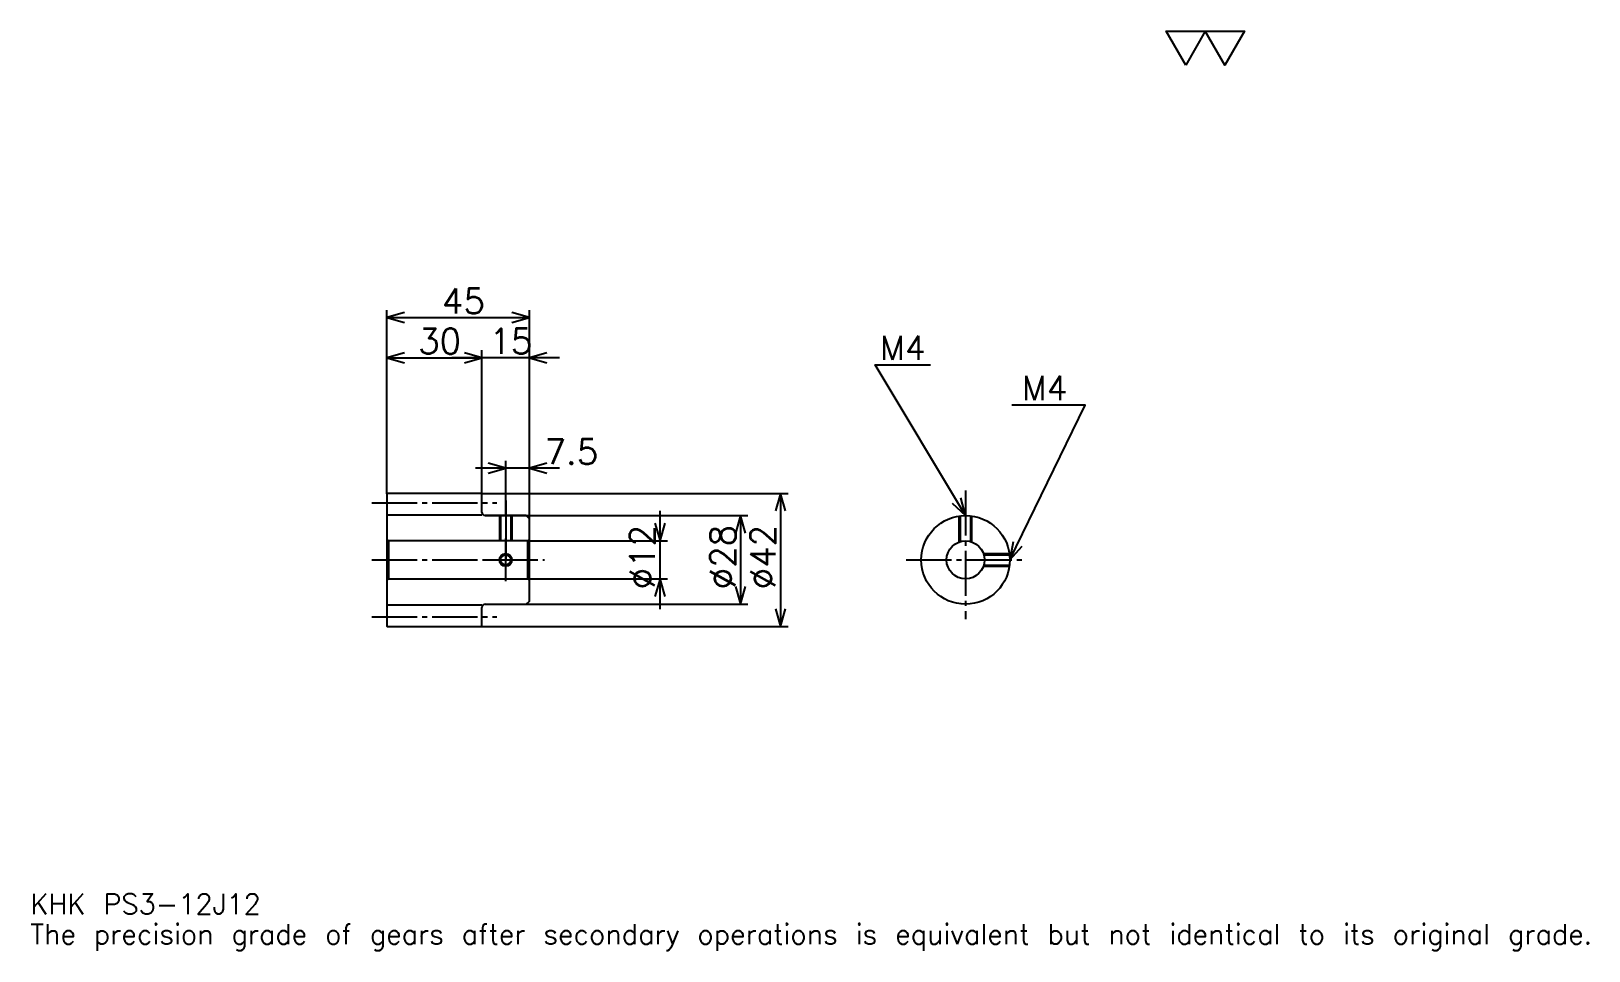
# Model space of a CAD drawing. Extents: x 16 to 508, y 6 to 296.
import ezdxf

# ---------------------------------------------------------------- set-up
doc = ezdxf.new("R2010")
doc.units = 0
doc.linetypes.add('DASHDOT', pattern=[19.04348, 14.282609, -1.586957, 1.586957, -1.586957])
doc.layers.get('0').update_dxf_attribs({"linetype": 'CONTINUOUS'})
doc.layers.add('DASHDOT', color=6, linetype='DASHDOT')
doc.styles.add('KANJI', font='TXT', dxfattribs={"bigfont": 'BIGFONT'})

msp = doc.modelspace()

# ---------------------------------------------------------------- linework, layer by layer
at = {"color": 5}
for p, q in [((128.543472, 150.336945), (128.543472, 208.260864)), ((173.543472, 150.336945), (173.543472, 208.260864)), ((128.543472, 205.880432), (173.543472, 205.880432)), ((128.543472, 193.184769), (158.543472, 193.184769)), ((183.065216, 193.184769), (149.021729, 193.184769)), ((158.543472, 150.336945), (158.543472, 195.565216)), ((183.065216, 158.271729), (156.521729, 158.271729)), ((166.043472, 150.336945), (166.043472, 160.652161)), ((128.543472, 150.236938), (128.543472, 150.336945)), ((158.443466, 150.336945), (173.543472, 150.336945)), ((158.543472, 150.236938), (158.543472, 150.336945)), ((166.043472, 143.336945), (166.043472, 150.336945)), ((166.043472, 143.336945), (166.043472, 150.336945)), ((173.543472, 150.336945), (255.271729, 150.336945)), ((173.543472, 142.336945), (173.543472, 150.336945)), ((252.891296, 150.336945), (252.891296, 108.336945)), ((159.543472, 143.336945), (173.543472, 143.336945)), ((173.543472, 143.336945), (242.57608, 143.336945)), ((214.804337, 113.815208), (214.804337, 144.858688)), ((240.195648, 143.336945), (240.195648, 115.336945)), ((173.543472, 135.336945), (217.184769, 135.336945)), ((173.543472, 123.336945), (217.184769, 123.336945)), ((159.543472, 115.336945), (173.543472, 115.336945)), ((173.543472, 115.336945), (242.57608, 115.336945)), ((158.443466, 108.336945), (173.543472, 108.336945)), ((173.543472, 108.336945), (255.271729, 108.336945))]:
    msp.add_line(p, q, dxfattribs=at)
at = {"color": 4}
for p, q in [((128.543472, 143.586945), (158.543472, 143.586945)), ((129.043472, 135.336945), (129.043472, 123.336945)), ((173.043472, 135.336945), (173.543472, 135.836945)), ((173.043472, 123.336945), (173.543472, 122.836945)), ((128.543472, 115.086945), (158.543472, 115.086945))]:
    msp.add_line(p, q, dxfattribs=at)
at = {"color": 7}
msp.add_lwpolyline([(380.869568, 285.652161), (374.68045, 296.379974), (399.436951, 296.379974), (393.247833, 285.652161), (387.058685, 296.379974), (380.869568, 285.652161)], dxfattribs=at)
at = {"color": 5}
for points in [[(134.097824, 207.467377), (128.543472, 205.880432), (134.097824, 204.293457)], [(167.98912, 204.293457), (173.543472, 205.880432), (167.98912, 207.467377)], [(134.097824, 194.771729), (128.543472, 193.184769), (134.097824, 191.597809)], [(152.98912, 191.597809), (158.543472, 193.184769), (152.98912, 194.771729)], [(152.98912, 191.597809), (158.543472, 193.184769), (152.98912, 194.771729)], [(179.097824, 194.771729), (173.543472, 193.184769), (179.097824, 191.597809)], [(311.32608, 143.336945), (282.760864, 190.945648), (300.217407, 190.945648)], [(325.32608, 129.336945), (349.130432, 178.249985), (325.960876, 178.249985)], [(160.48912, 156.684769), (166.043472, 158.271729), (160.48912, 159.858688)], [(179.097824, 159.858688), (173.543472, 158.271729), (179.097824, 156.684769)], [(254.478256, 144.782593), (252.891296, 150.336945), (251.304337, 144.782593)], [(307.107605, 147.283279), (311.32608, 143.336945), (309.829193, 148.916245)], [(241.782608, 137.782593), (240.195648, 143.336945), (238.608688, 137.782593)], [(213.217377, 140.891296), (214.804337, 135.336945), (216.391296, 140.891296)], [(326.329712, 135.025696), (325.32608, 129.336945), (329.183594, 133.63681)], [(216.391296, 117.782593), (214.804337, 123.336945), (213.217377, 117.782593)], [(238.608688, 120.891296), (240.195648, 115.336945), (241.782608, 120.891296)], [(251.304337, 113.891296), (252.891296, 108.336945), (254.478256, 113.891296)]]:
    msp.add_lwpolyline(points, dxfattribs=at)
at = {"color": 4}
for points in [[(158.543472, 144.336945), (158.543472, 150.236938), (158.443466, 150.336945), (128.643478, 150.336945), (128.543472, 150.236938), (128.543472, 122.836945)], [(159.543472, 115.336945), (172.543472, 115.336945), (173.543472, 116.336945), (173.543472, 142.336945), (172.543472, 143.336945), (159.543472, 143.336945)], [(164.043472, 143.336945), (164.043472, 135.336945)], [(164.423477, 143.336945), (164.423477, 135.336945)], [(167.663467, 143.336945), (167.663467, 135.336945)], [(168.043472, 143.336945), (168.043472, 135.336945)], [(309.32608, 134.993805), (309.32608, 143.193344)], [(309.706085, 135.114105), (309.706085, 143.242905)], [(312.946075, 135.114105), (312.946075, 143.242905)], [(313.32608, 134.993805), (313.32608, 143.193344)], [(128.543472, 122.836945), (129.043472, 123.336945), (173.043472, 123.336945), (173.043472, 135.336945), (129.043472, 135.336945), (128.543472, 135.836945)], [(316.982941, 131.336945), (325.182495, 131.336945)], [(317.103241, 130.95694), (325.232056, 130.95694)], [(316.982941, 127.336945), (325.182495, 127.336945)], [(317.103241, 127.716942), (325.232056, 127.716942)], [(128.543472, 122.836945), (128.543472, 108.436943), (128.643478, 108.336945), (158.443466, 108.336945), (158.543472, 108.436943), (158.543472, 114.336945)]]:
    msp.add_lwpolyline(points, dxfattribs=at)
for centre, radius in [((311.32608, 129.336945), 14), ((311.32608, 129.336945), 6), ((166.043472, 129.336945), 1.62)]:
    msp.add_circle(centre, radius, dxfattribs=at)
at = {"color": 7}
msp.add_circle((166.043472, 129.336945), 2, dxfattribs=at)
at = {"color": 4}
for centre, start, end in [((159.543472, 144.336945), 180, 270), ((159.543472, 114.336945), 90, 180)]:
    msp.add_arc(centre, 1, start, end, dxfattribs=at)
at = {"layer": 'DASHDOT', "color": 7}
for p, q in [((311.32608, 151.271729), (311.32608, 110.576073)), ((123.7826, 147.336945), (163.304337, 147.336945)), ((166.043472, 143.336945), (166.043472, 129.336945)), ((123.7826, 129.336945), (178.304337, 129.336945)), ((292.565216, 129.336945), (330.086945, 129.336945)), ((123.7826, 111.336945), (163.304337, 111.336945))]:
    msp.add_line(p, q, dxfattribs=at)
for points in [[(166.043472, 148.097809), (166.043472, 130.57608)], [(166.043472, 122.576073), (166.043472, 136.097809)], [(159.282608, 129.336945), (172.804337, 129.336945)]]:
    msp.add_lwpolyline(points, dxfattribs=at)

# ---------------------------------------------------------------- texts
at = {"color": 7, "style": 'KANJI'}
for s, height, p in [('45', 7.934783, (145.885864, 207.149994)), ('30', 7.934783, (138.385864, 194.454346)), ('15', 7.934783, (160.885864, 194.454346)), ('M4', 7.617392, (284.347839, 192.532593)), ('M4', 7.617392, (329.134766, 179.836945)), ('7.5', 7.934783, (178.304352, 159.54129)), ('KHK PS3-12J12', 6.347826, (15.869565, 17.456522)), ('The precision grade of gears after secondary operations is equivalent but not identical to its original grade.', 6.347826, (15.869565, 7.934783))]:
    msp.add_text(s, height=height, dxfattribs=at).set_placement(p)
for s, p in [('%%c12', (213.217377, 120.013573)), ('%%c28', (238.608688, 120.013573)), ('%%c42', (251.304337, 120.013573))]:
    msp.add_text(s, height=7.934783, rotation=90, dxfattribs=at).set_placement(p)

doc.saveas('drawing.dxf')
